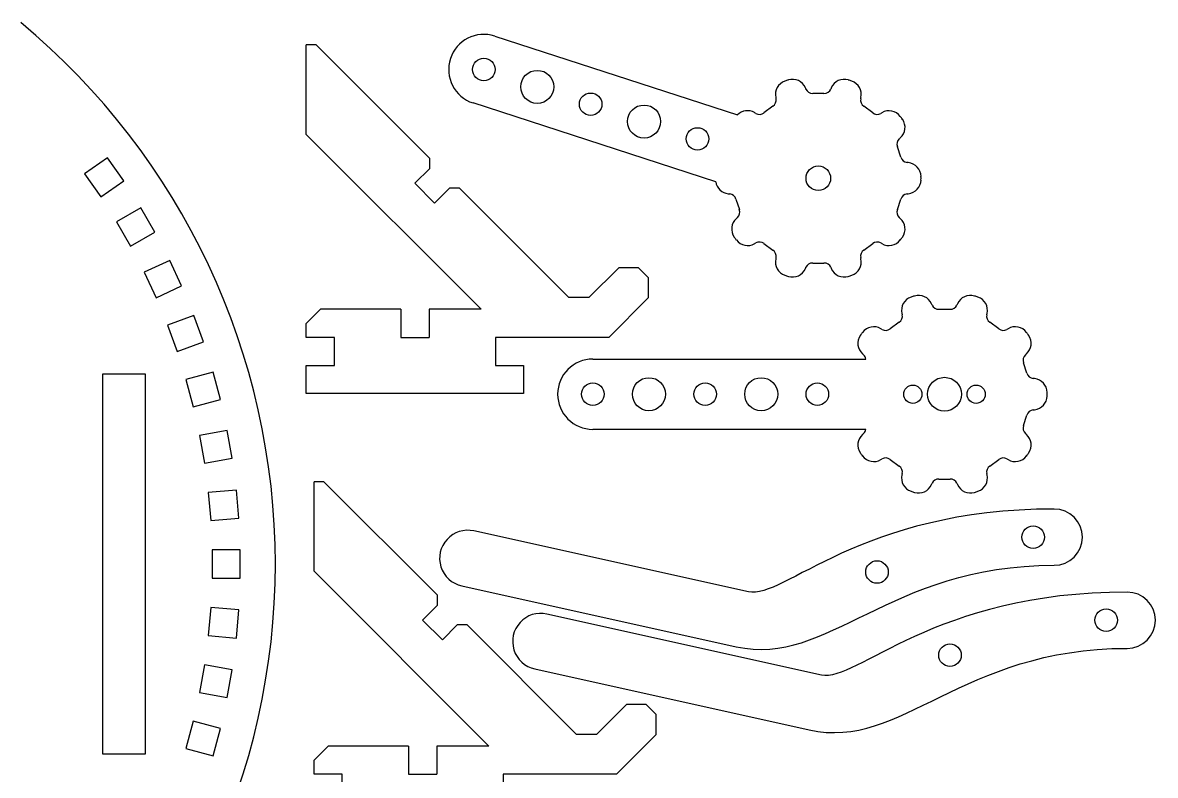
# Model space of a CAD drawing. Header units: millimetres. Extents: x 0 to 333, y 0 to 392.
# Drawn here: x 171.9 to 333, y 284.9 to 392 of the extents above; entities that cross this region are included whole.
import ezdxf

# ---------------------------------------------------------------- set-up
doc = ezdxf.new("R2010")
doc.units = ezdxf.units.MM

msp = doc.modelspace()

# ---------------------------------------------------------------- linework, layer by layer
at = {"color": 7, "linetype": 'Continuous', "lineweight": 25}
for p, q in [((239.05, 390.08), (273.55, 378.87)), ((213.67, 388.82), (212.25, 388.82)), ((212.25, 376.09), (212.25, 388.82)), ((213.67, 388.82), (229.8, 372.69)), ((285.84, 381.94), (284.27, 381.94)), ((270.46, 369.36), (235.96, 380.57)), ((278.6, 380.1), (277.32, 379.18)), ((292.79, 379.18), (291.51, 380.1)), ((212.25, 376.09), (237.11, 351.23)), ((296.78, 372.86), (296.29, 374.35)), ((184, 372.79), (180.72, 370.49)), ((186.3, 369.51), (184, 372.79)), ((229.8, 371.27), (229.8, 372.69)), ((180.72, 370.49), (183.02, 367.22)), ((229.8, 371.27), (227.67, 369.15)), ((183.02, 367.22), (186.3, 369.51)), ((227.67, 369.15), (230.5, 366.33)), ((230.5, 366.33), (232.62, 368.45)), ((234.04, 368.45), (232.62, 368.45)), ((234.04, 368.45), (249.59, 352.89)), ((188.74, 365.68), (185.27, 363.68)), ((190.74, 362.21), (188.74, 365.68)), ((273.33, 366.89), (273.82, 365.4)), ((296.29, 365.4), (296.78, 366.89)), ((185.27, 363.68), (187.27, 360.21)), ((187.27, 360.21), (190.74, 362.21)), ((277.32, 360.57), (278.6, 359.65)), ((291.51, 359.65), (292.79, 360.57)), ((192.83, 358.18), (189.21, 356.49)), ((194.53, 354.56), (192.83, 358.18)), ((284.27, 357.81), (285.84, 357.81)), ((189.21, 356.49), (190.9, 352.87)), ((256.67, 357.13), (252.42, 352.89)), ((259.49, 357.13), (256.67, 357.13)), ((260.91, 355.72), (259.49, 357.13)), ((190.9, 352.87), (194.53, 354.56)), ((260.91, 352.89), (260.91, 355.72)), ((252.42, 352.89), (249.59, 352.89)), ((255.25, 347.23), (260.91, 352.89)), ((214.25, 351.23), (212.25, 349.23)), ((225.7, 351.23), (214.25, 351.23)), ((225.7, 351.23), (225.7, 347.23)), ((229.7, 351.23), (229.7, 347.23)), ((237.11, 351.23), (229.7, 351.23)), ((303.78, 351.22), (302.2, 351.22)), ((196.26, 350.36), (192.51, 348.99)), ((197.63, 346.6), (196.26, 350.36)), ((192.51, 348.99), (193.87, 345.23)), ((212.25, 347.23), (212.25, 349.23)), ((296.53, 349.38), (295.26, 348.46)), ((310.72, 348.46), (309.45, 349.38)), ((193.87, 345.23), (197.63, 346.6)), ((216.25, 347.23), (212.25, 347.23)), ((216.25, 343.23), (216.25, 347.23)), ((225.7, 347.23), (229.7, 347.23)), ((255.25, 347.23), (239.15, 347.23)), ((239.15, 347.23), (239.15, 343.23)), ((212.25, 339.23), (212.25, 343.23)), ((212.25, 343.23), (216.25, 343.23)), ((239.15, 343.23), (243.15, 343.23)), ((243.15, 343.23), (243.15, 339.23)), ((252.99, 344.15), (291.81, 344.15)), ((314.71, 342.14), (314.22, 343.63)), ((189.38, 342), (183.28, 342)), ((183.28, 342), (183.28, 288)), ((189.38, 288), (189.38, 342)), ((199, 342.27), (195.14, 341.23)), ((200.03, 338.4), (199, 342.27)), ((195.14, 341.23), (196.17, 337.37)), ((196.17, 337.37), (200.03, 338.4)), ((243.15, 339.23), (212.25, 339.23)), ((314.22, 334.68), (314.71, 336.17)), ((201.02, 333.97), (197.08, 333.27)), ((201.71, 330.03), (201.02, 333.97)), ((291.81, 334.15), (252.99, 334.15)), ((197.08, 333.27), (197.77, 329.33)), ((197.77, 329.33), (201.71, 330.03)), ((295.26, 329.85), (296.53, 328.93)), ((309.45, 328.93), (310.72, 329.85)), ((302.2, 327.08), (303.78, 327.08)), ((202.31, 325.52), (198.32, 325.17)), ((202.65, 321.54), (202.31, 325.52)), ((214.76, 326.7), (213.35, 326.7)), ((213.35, 313.97), (213.35, 326.7)), ((214.76, 326.7), (230.89, 310.57)), ((198.32, 325.17), (198.67, 321.19)), ((198.67, 321.19), (202.65, 321.54)), ((275.13, 311.04), (236.08, 319.71)), ((202.85, 317), (198.85, 317)), ((198.85, 317), (198.85, 313)), ((202.85, 313), (202.85, 317)), ((198.85, 313), (202.85, 313)), ((213.35, 313.97), (238.21, 289.11)), ((234.35, 311.9), (273.39, 303.23)), ((230.89, 309.16), (230.89, 310.57)), ((198.67, 308.81), (198.32, 304.82)), ((202.65, 308.46), (198.67, 308.81)), ((202.31, 304.47), (202.65, 308.46)), ((230.89, 309.16), (228.77, 307.03)), ((285.51, 299.21), (246.46, 307.88)), ((228.77, 307.03), (231.6, 304.21)), ((231.6, 304.21), (233.72, 306.33)), ((235.14, 306.33), (233.72, 306.33)), ((235.14, 306.33), (250.69, 290.77)), ((198.32, 304.82), (202.31, 304.47)), ((197.77, 300.66), (197.08, 296.72)), ((201.71, 299.97), (197.77, 300.66)), ((201.02, 296.03), (201.71, 299.97)), ((244.73, 300.07), (283.77, 291.4)), ((197.08, 296.72), (201.02, 296.03)), ((257.76, 295.01), (253.52, 290.77)), ((260.59, 295.01), (257.76, 295.01)), ((262.01, 293.6), (260.59, 295.01)), ((262.01, 290.77), (262.01, 293.6)), ((196.17, 292.63), (195.14, 288.76)), ((200.03, 291.59), (196.17, 292.63)), ((199, 287.73), (200.03, 291.59)), ((253.52, 290.77), (250.69, 290.77)), ((256.35, 285.11), (262.01, 290.77)), ((195.14, 288.76), (199, 287.73)), ((215.35, 289.11), (213.35, 287.11)), ((226.8, 289.11), (215.35, 289.11)), ((226.8, 289.11), (226.8, 285.11)), ((230.8, 289.11), (230.8, 285.11)), ((238.21, 289.11), (230.8, 289.11)), ((183.28, 288), (189.38, 288)), ((213.35, 285.11), (213.35, 287.11)), ((217.35, 285.11), (213.35, 285.11)), ((217.35, 281.11), (217.35, 285.11)), ((226.8, 285.11), (230.8, 285.11)), ((256.35, 285.11), (240.25, 285.11)), ((240.25, 285.11), (240.25, 281.11))]:
    msp.add_line(p, q, dxfattribs=at)
for centre, radius in [((237.5, 385.33), 1.6), ((245.09, 382.86), 2.35), ((252.68, 380.39), 1.6), ((260.27, 377.93), 2.35), ((267.86, 375.46), 1.6), ((285.05, 369.87), 1.75), ((260.97, 339.15), 2.35), ((276.93, 339.15), 2.35), ((302.99, 339.15), 2.4), ((252.99, 339.15), 1.6), ((268.95, 339.15), 1.6), ((284.91, 339.15), 1.6), ((298.49, 339.15), 1.3), ((307.49, 339.15), 1.3), ((315.59, 318.82), 1.6), ((293.39, 313.86), 1.6), ((325.97, 307), 1.6), ((303.77, 302.04), 1.6)]:
    msp.add_circle(centre, radius, dxfattribs=at)
for centre, radius, start, end in [((107.85, 315), 100, 309.6461, 50.3539), ((237.5, 385.33), 5, 72, 252), ((280.95, 381.79), 2, 109.0205, 192.4856), ((285.05, 369.87), 14.6, 106.9795, 109.0205), ((281.38, 381.93), 2, 23.5144, 106.9795), ((288.73, 381.93), 2, 73.0205, 156.4856), ((285.05, 369.87), 14.6, 70.9795, 73.0205), ((289.16, 381.79), 2, 347.5144, 70.9795), ((264.96, 374.78), 19.91, 22.9764, 23.5144), ((284.2, 382.94), 1, 202.9764, 273.727), ((285.91, 382.94), 1, 266.273, 337.0236), ((305.15, 374.78), 19.91, 156.4856, 157.0236), ((278.06, 380.95), 1, 302.273, 13.0236), ((298.43, 385.66), 19.91, 192.4856, 193.0236), ((292.05, 380.95), 1, 166.9764, 237.727), ((271.68, 385.66), 19.91, 346.9764, 347.5144), ((274.98, 377.47), 2, 59.5611, 135.5628), ((265.91, 362.03), 19.91, 58.9764, 59.5611), ((276.69, 379.95), 1, 238.9764, 309.727), ((293.42, 379.95), 1, 230.273, 301.0236), ((304.2, 362.03), 19.91, 120.4856, 121.0236), ((295.11, 377.46), 2, 37.0205, 120.4856), ((285.05, 369.87), 14.6, 34.9795, 37.0205), ((295.38, 377.1), 2, 311.5144, 34.9795), ((297.22, 374.72), 1, 130.9764, 201.727), ((283.51, 390.51), 19.91, 310.9764, 311.5144), ((297.75, 373.1), 1, 194.273, 265.0236), ((295.93, 352.28), 19.91, 84.4856, 85.0236), ((297.65, 370.1), 2, 1.0205, 84.4856), ((272.44, 369.65), 2, 188.4372, 264.4389), ((297.65, 369.65), 2, 275.5144, 358.9795), ((285.05, 369.87), 14.6, 358.9795, 1.0205), ((274.18, 387.47), 19.91, 264.4389, 265.0236), ((272.36, 366.65), 1, 14.273, 85.0236), ((297.75, 366.65), 1, 94.9764, 165.727), ((295.93, 387.47), 19.91, 274.9764, 275.5144), ((274.73, 362.65), 2, 131.5144, 214.9795), ((286.6, 349.24), 19.91, 130.9764, 131.5144), ((272.89, 365.03), 1, 310.9764, 21.727), ((297.22, 365.03), 1, 158.273, 229.0236), ((283.51, 349.24), 19.91, 48.4856, 49.0236), ((295.38, 362.65), 2, 325.0205, 48.4856), ((285.05, 369.87), 14.6, 214.9795, 217.0205), ((274.99, 362.29), 2, 217.0205, 300.4856), ((276.69, 359.8), 1, 50.273, 121.0236), ((293.42, 359.8), 1, 58.9764, 129.727), ((295.11, 362.29), 2, 239.5144, 322.9795), ((285.05, 369.87), 14.6, 322.9795, 325.0205), ((265.91, 377.72), 19.91, 300.4856, 301.0236), ((278.06, 358.8), 1, 346.9764, 57.727), ((292.05, 358.8), 1, 122.273, 193.0236), ((304.2, 377.72), 19.91, 238.9764, 239.5144), ((280.95, 357.96), 2, 167.5144, 250.9795), ((298.43, 354.09), 19.91, 166.9764, 167.5144), ((284.2, 356.81), 1, 86.273, 157.0236), ((285.91, 356.81), 1, 22.9764, 93.727), ((289.16, 357.96), 2, 289.0205, 12.4856), ((271.68, 354.09), 19.91, 12.4856, 13.0236), ((285.05, 369.87), 14.6, 250.9795, 253.0205), ((281.38, 357.82), 2, 253.0205, 336.4856), ((264.96, 364.97), 19.91, 336.4856, 337.0236), ((305.15, 364.97), 19.91, 202.9764, 203.5144), ((288.73, 357.82), 2, 203.5144, 286.9795), ((285.05, 369.87), 14.6, 286.9795, 289.0205), ((298.88, 351.07), 2, 109.0205, 192.4856), ((302.99, 339.15), 14.6, 106.9795, 109.0205), ((299.31, 351.2), 2, 23.5144, 106.9795), ((306.67, 351.2), 2, 73.0205, 156.4856), ((302.99, 339.15), 14.6, 70.9795, 73.0205), ((307.1, 351.07), 2, 347.5144, 70.9795), ((282.89, 344.06), 19.91, 22.9764, 23.5144), ((302.14, 352.22), 1, 202.9764, 273.727), ((303.84, 352.22), 1, 266.273, 337.0236), ((323.09, 344.06), 19.91, 156.4856, 157.0236), ((296, 350.23), 1, 302.273, 13.0236), ((316.37, 354.94), 19.91, 192.4856, 193.0236), ((309.98, 350.23), 1, 166.9764, 237.727), ((289.61, 354.94), 19.91, 346.9764, 347.5144), ((302.99, 339.15), 14.6, 142.9795, 145.0205), ((292.93, 346.74), 2, 59.5144, 142.9795), ((283.84, 331.31), 19.91, 58.9764, 59.5144), ((294.62, 349.22), 1, 238.9764, 309.727), ((311.36, 349.22), 1, 230.273, 301.0236), ((322.13, 331.31), 19.91, 120.4856, 121.0236), ((313.05, 346.74), 2, 37.0205, 120.4856), ((302.99, 339.15), 14.6, 34.9795, 37.0205), ((292.67, 346.38), 2, 145.0205, 228.4856), ((313.31, 346.38), 2, 311.5144, 34.9795), ((304.53, 359.79), 19.91, 228.4856, 229.0236), ((290.82, 344), 1, 8.768, 49.0236), ((315.15, 344), 1, 130.9764, 201.727), ((301.44, 359.79), 19.91, 310.9764, 311.5144), ((252.99, 339.15), 5, 90, 270), ((315.68, 342.38), 1, 194.273, 265.0236), ((313.87, 321.55), 19.91, 84.4856, 85.0236), ((315.59, 339.38), 2, 1.0205, 84.4856), ((315.59, 338.93), 2, 275.5144, 358.9795), ((302.99, 339.15), 14.6, 358.9795, 1.0205), ((315.68, 335.92), 1, 94.9764, 165.727), ((313.87, 356.75), 19.91, 274.9764, 275.5144), ((292.67, 331.93), 2, 131.5144, 214.9795), ((304.53, 318.52), 19.91, 130.9764, 131.5144), ((290.82, 334.31), 1, 310.9764, 351.232), ((315.15, 334.31), 1, 158.273, 229.0236), ((301.44, 318.52), 19.91, 48.4856, 49.0236), ((313.31, 331.93), 2, 325.0205, 48.4856), ((302.99, 339.15), 14.6, 214.9795, 217.0205), ((292.93, 331.57), 2, 217.0205, 300.4856), ((313.05, 331.57), 2, 239.5144, 322.9795), ((302.99, 339.15), 14.6, 322.9795, 325.0205), ((283.84, 347), 19.91, 300.4856, 301.0236), ((294.62, 329.08), 1, 50.273, 121.0236), ((296, 328.08), 1, 346.9764, 57.727), ((309.98, 328.08), 1, 122.273, 193.0236), ((311.36, 329.08), 1, 58.9764, 129.727), ((322.13, 347), 19.91, 238.9764, 239.5144), ((298.88, 327.24), 2, 167.5144, 250.9795), ((316.37, 323.37), 19.91, 166.9764, 167.5144), ((302.14, 326.09), 1, 86.273, 157.0236), ((303.84, 326.09), 1, 22.9764, 93.727), ((307.1, 327.24), 2, 289.0205, 12.4856), ((289.61, 323.37), 19.91, 12.4856, 13.0236), ((302.99, 339.15), 14.6, 250.9795, 253.0205), ((299.31, 327.1), 2, 253.0205, 336.4856), ((282.89, 334.25), 19.91, 336.4856, 337.0236), ((323.09, 334.25), 19.91, 202.9764, 203.5144), ((306.67, 327.1), 2, 203.5144, 286.9795), ((302.99, 339.15), 14.6, 286.9795, 289.0205), ((318.59, 318.82), 4, 270, 90), ((235.21, 315.8), 4, 77.4812, 257.4812), ((328.97, 307), 4, 270, 90), ((245.59, 303.98), 4, 77.4812, 257.4812)]:
    msp.add_arc(centre, radius, start, end, dxfattribs=at)
for points in [[(318.59, 322.82), (291, 322.82), (280.06, 309.94), (275.13, 311.04)], [(273.39, 303.23), (286.54, 300.31), (294.92, 314.82), (318.59, 314.82)], [(328.97, 311), (301.38, 311), (290.45, 298.12), (285.51, 299.21)], [(283.77, 291.4), (296.92, 288.48), (305.3, 303), (328.97, 303)]]:
    msp.add_open_spline(points, degree=3, dxfattribs=at)

doc.saveas('drawing.dxf')
